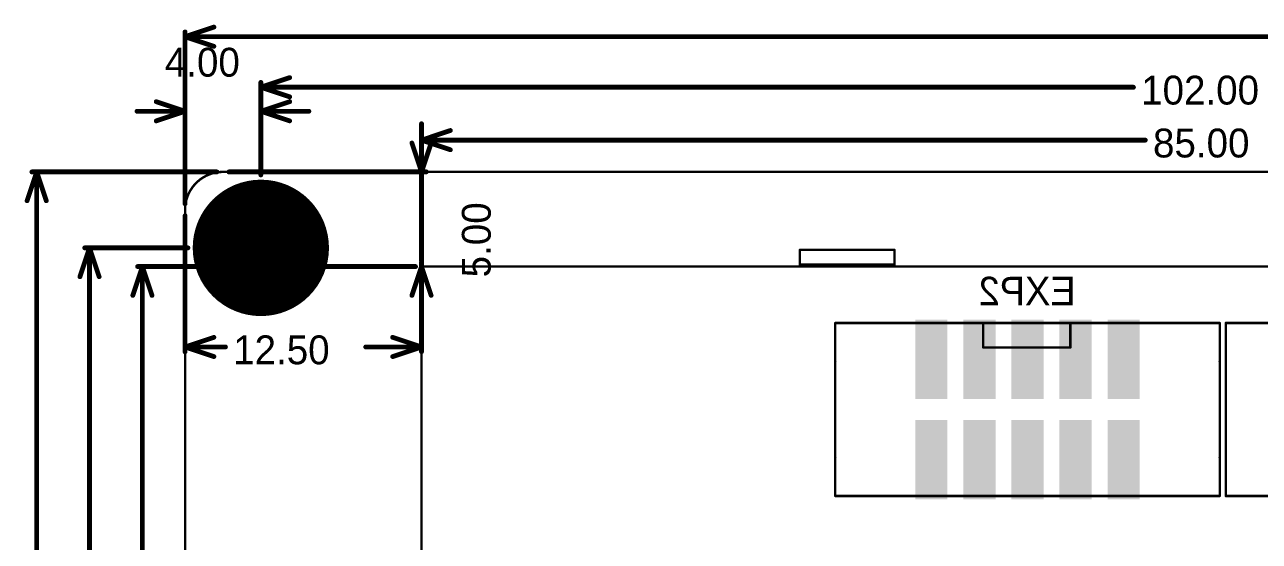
# Model space of a CAD drawing. Header units: millimetres. Extents: x 3.36 to 9.53, y 8.95 to 11.93.
# Drawn here: x 3.362 to 5.931, y 10.852 to 11.926 of the extents above; entities that cross this region are included whole.
import ezdxf

# ---------------------------------------------------------------- set-up
doc = ezdxf.new("R2010")
doc.units = ezdxf.units.MM
doc.header["$MEASUREMENT"] = 0
doc.layers.get('0').update_dxf_attribs({"linetype": 'CONTINUOUS'})
for name, color, linetype in [('BOTTOMOVERLAY', 54, 'CONTINUOUS'), ('BOTTOMPASTE', 16, 'CONTINUOUS'), ('BOTTOMSOLDER', 6, 'CONTINUOUS'), ('KEEPOUTLAYER', 6, 'CONTINUOUS'), ('MECHANICAL1', 6, 'CONTINUOUS'), ('MECHANICAL13', 56, 'CONTINUOUS'), ('MULTILAYER', 9, 'CONTINUOUS'), ('TOPOVERLAY', 2, 'CONTINUOUS'), ('TOPSOLDER', 216, 'CONTINUOUS')]:
    doc.layers.add(name, color=color, linetype=linetype)

# ---------------------------------------------------------------- blocks, each defined once
blk = doc.blocks.new('DC10PM_B_10')
at = {"layer": 'BOTTOMOVERLAY', "const_width": 0.005}
for points in [[(-0.25, 0.1799), (-0.4, 0.1799)], [(-0.4, 0.1799), (-0.4, 0.1)], [(0.15, 0.1799), (-0.25, 0.1799)], [(0.4, 0.1799), (0.15, 0.1799)], [(0.4, 0.1799), (0.4, 0.1)], [(-0.4, 0.1), (-0.4, -0.1)], [(0.4, 0.1), (0.4, -0.1)], [(-0.4, -0.1), (-0.4, -0.1799)], [(0.4, -0.1), (0.4, -0.1799)], [(0.092, -0.1287), (-0.0891, -0.1287)], [(-0.0891, -0.1287), (-0.0891, -0.1799)], [(0.092, -0.1287), (0.092, -0.1799)], [(-0.25, -0.1799), (-0.4, -0.1799)], [(0.25, -0.1799), (-0.25, -0.1799)], [(0.4, -0.1799), (0.25, -0.1799)]]:
    blk.add_lwpolyline(points, dxfattribs=at)
at = {"layer": 'BOTTOMOVERLAY', "const_width": 0.0025}
for points in [[(-0.4012, 0.1799, 1), (-0.3987, 0.1799, 1)], [(-0.4012, 0.1799, 1), (-0.3987, 0.1799, 1)], [(-0.2512, 0.1799, 1), (-0.2487, 0.1799, 1)], [(-0.2512, 0.1799, 1), (-0.2487, 0.1799, 1)], [(0.1487, 0.1799, 1), (0.1512, 0.1799, 1)], [(0.1487, 0.1799, 1), (0.1512, 0.1799, 1)], [(0.3987, 0.1799, 1), (0.4012, 0.1799, 1)], [(0.3987, 0.1799, 1), (0.4012, 0.1799, 1)], [(-0.4012, 0.1, 1), (-0.3987, 0.1, 1)], [(-0.4012, 0.1, 1), (-0.3987, 0.1, 1)], [(0.3987, 0.1, 1), (0.4012, 0.1, 1)], [(0.3987, 0.1, 1), (0.4012, 0.1, 1)], [(-0.4012, -0.1, 1), (-0.3987, -0.1, 1)], [(-0.4012, -0.1, 1), (-0.3987, -0.1, 1)], [(0.3987, -0.1, 1), (0.4012, -0.1, 1)], [(0.3987, -0.1, 1), (0.4012, -0.1, 1)], [(-0.0904, -0.1287, 1), (-0.0879, -0.1287, 1)], [(-0.0904, -0.1287, 1), (-0.0879, -0.1287, 1)], [(0.0907, -0.1287, 1), (0.0932, -0.1287, 1)], [(0.0907, -0.1287, 1), (0.0932, -0.1287, 1)], [(-0.4012, -0.1799, 1), (-0.3987, -0.1799, 1)], [(-0.4012, -0.1799, 1), (-0.3987, -0.1799, 1)], [(-0.2512, -0.1799, 1), (-0.2487, -0.1799, 1)], [(-0.2512, -0.1799, 1), (-0.2487, -0.1799, 1)], [(-0.0904, -0.1799, 1), (-0.0879, -0.1799, 1)], [(0.0907, -0.1799, 1), (0.0932, -0.1799, 1)], [(0.2487, -0.1799, 1), (0.2512, -0.1799, 1)], [(0.2487, -0.1799, 1), (0.2512, -0.1799, 1)], [(0.3987, -0.1799, 1), (0.4012, -0.1799, 1)], [(0.3987, -0.1799, 1), (0.4012, -0.1799, 1)]]:
    blk.add_lwpolyline(points, format="xyb", close=True, dxfattribs=at)
at = {"layer": 'BOTTOMPASTE'}
for points in [[(-0.2295, 0.0256), (-0.1705, 0.0256), (-0.2295, 0.1831), (-0.1705, 0.1831)], [(-0.1295, 0.0256), (-0.0705, 0.0256), (-0.1295, 0.1831), (-0.0705, 0.1831)], [(-0.0295, 0.0256), (0.0295, 0.0256), (-0.0295, 0.1831), (0.0295, 0.1831)], [(0.0705, 0.0256), (0.1295, 0.0256), (0.0705, 0.1831), (0.1295, 0.1831)], [(0.1705, 0.0256), (0.2295, 0.0256), (0.1705, 0.1831), (0.2295, 0.1831)], [(-0.2295, -0.1831), (-0.1705, -0.1831), (-0.2295, -0.0256), (-0.1705, -0.0256)], [(-0.1295, -0.1831), (-0.0705, -0.1831), (-0.1295, -0.0256), (-0.0705, -0.0256)], [(-0.0295, -0.1831), (0.0295, -0.1831), (-0.0295, -0.0256), (0.0295, -0.0256)], [(0.0705, -0.1831), (0.1295, -0.1831), (0.0705, -0.0256), (0.1295, -0.0256)], [(0.1705, -0.1831), (0.2295, -0.1831), (0.1705, -0.0256), (0.2295, -0.0256)]]:
    blk.add_solid(points, dxfattribs=at)
at = {"layer": 'BOTTOMSOLDER'}
for points in [[(-0.2335, 0.0216), (-0.1665, 0.0216), (-0.2335, 0.1871), (-0.1665, 0.1871)], [(-0.1335, 0.0216), (-0.0665, 0.0216), (-0.1335, 0.1871), (-0.0665, 0.1871)], [(-0.0335, 0.0216), (0.0335, 0.0216), (-0.0335, 0.1871), (0.0335, 0.1871)], [(0.0665, 0.0216), (0.1335, 0.0216), (0.0665, 0.1871), (0.1335, 0.1871)], [(0.1665, 0.0216), (0.2335, 0.0216), (0.1665, 0.1871), (0.2335, 0.1871)], [(-0.2335, -0.1871), (-0.1665, -0.1871), (-0.2335, -0.0216), (-0.1665, -0.0216)], [(-0.1335, -0.1871), (-0.0665, -0.1871), (-0.1335, -0.0216), (-0.0665, -0.0216)], [(-0.0335, -0.1871), (0.0335, -0.1871), (-0.0335, -0.0216), (0.0335, -0.0216)], [(0.0665, -0.1871), (0.1335, -0.1871), (0.0665, -0.0216), (0.1335, -0.0216)], [(0.1665, -0.1871), (0.2335, -0.1871), (0.1665, -0.0216), (0.2335, -0.0216)]]:
    blk.add_solid(points, dxfattribs=at)
blk = doc.blocks.new('DC10PM_B_11')
at = {"layer": 'BOTTOMOVERLAY', "const_width": 0.005}
for points in [[(-0.25, 0.1799), (-0.4, 0.1799)], [(-0.4, 0.1799), (-0.4, 0.1)], [(0.15, 0.1799), (-0.25, 0.1799)], [(0.4, 0.1799), (0.15, 0.1799)], [(0.4, 0.1799), (0.4, 0.1)], [(-0.4, 0.1), (-0.4, -0.1)], [(0.4, 0.1), (0.4, -0.1)], [(-0.4, -0.1), (-0.4, -0.1799)], [(0.4, -0.1), (0.4, -0.1799)], [(0.092, -0.1287), (-0.0891, -0.1287)], [(-0.0891, -0.1287), (-0.0891, -0.1799)], [(0.092, -0.1287), (0.092, -0.1799)], [(-0.25, -0.1799), (-0.4, -0.1799)], [(0.25, -0.1799), (-0.25, -0.1799)], [(0.4, -0.1799), (0.25, -0.1799)]]:
    blk.add_lwpolyline(points, dxfattribs=at)
at = {"layer": 'BOTTOMOVERLAY', "const_width": 0.0025}
for points in [[(-0.4012, 0.1799, 1), (-0.3987, 0.1799, 1)], [(-0.4012, 0.1799, 1), (-0.3987, 0.1799, 1)], [(-0.2512, 0.1799, 1), (-0.2487, 0.1799, 1)], [(-0.2512, 0.1799, 1), (-0.2487, 0.1799, 1)], [(0.1487, 0.1799, 1), (0.1512, 0.1799, 1)], [(0.1487, 0.1799, 1), (0.1512, 0.1799, 1)], [(0.3987, 0.1799, 1), (0.4012, 0.1799, 1)], [(0.3987, 0.1799, 1), (0.4012, 0.1799, 1)], [(-0.4012, 0.1, 1), (-0.3987, 0.1, 1)], [(-0.4012, 0.1, 1), (-0.3987, 0.1, 1)], [(0.3987, 0.1, 1), (0.4012, 0.1, 1)], [(0.3987, 0.1, 1), (0.4012, 0.1, 1)], [(-0.4012, -0.1, 1), (-0.3987, -0.1, 1)], [(-0.4012, -0.1, 1), (-0.3987, -0.1, 1)], [(0.3987, -0.1, 1), (0.4012, -0.1, 1)], [(0.3987, -0.1, 1), (0.4012, -0.1, 1)], [(-0.0904, -0.1287, 1), (-0.0879, -0.1287, 1)], [(-0.0904, -0.1287, 1), (-0.0879, -0.1287, 1)], [(0.0907, -0.1287, 1), (0.0932, -0.1287, 1)], [(0.0907, -0.1287, 1), (0.0932, -0.1287, 1)], [(-0.4012, -0.1799, 1), (-0.3987, -0.1799, 1)], [(-0.4012, -0.1799, 1), (-0.3987, -0.1799, 1)], [(-0.2512, -0.1799, 1), (-0.2487, -0.1799, 1)], [(-0.2512, -0.1799, 1), (-0.2487, -0.1799, 1)], [(-0.0904, -0.1799, 1), (-0.0879, -0.1799, 1)], [(0.0907, -0.1799, 1), (0.0932, -0.1799, 1)], [(0.2487, -0.1799, 1), (0.2512, -0.1799, 1)], [(0.2487, -0.1799, 1), (0.2512, -0.1799, 1)], [(0.3987, -0.1799, 1), (0.4012, -0.1799, 1)], [(0.3987, -0.1799, 1), (0.4012, -0.1799, 1)]]:
    blk.add_lwpolyline(points, format="xyb", close=True, dxfattribs=at)
at = {"layer": 'BOTTOMPASTE'}
for points in [[(-0.2295, 0.0256), (-0.1705, 0.0256), (-0.2295, 0.1831), (-0.1705, 0.1831)], [(-0.1295, 0.0256), (-0.0705, 0.0256), (-0.1295, 0.1831), (-0.0705, 0.1831)], [(-0.0295, 0.0256), (0.0295, 0.0256), (-0.0295, 0.1831), (0.0295, 0.1831)], [(0.0705, 0.0256), (0.1295, 0.0256), (0.0705, 0.1831), (0.1295, 0.1831)], [(0.1705, 0.0256), (0.2295, 0.0256), (0.1705, 0.1831), (0.2295, 0.1831)], [(-0.2295, -0.1831), (-0.1705, -0.1831), (-0.2295, -0.0256), (-0.1705, -0.0256)], [(-0.1295, -0.1831), (-0.0705, -0.1831), (-0.1295, -0.0256), (-0.0705, -0.0256)], [(-0.0295, -0.1831), (0.0295, -0.1831), (-0.0295, -0.0256), (0.0295, -0.0256)], [(0.0705, -0.1831), (0.1295, -0.1831), (0.0705, -0.0256), (0.1295, -0.0256)], [(0.1705, -0.1831), (0.2295, -0.1831), (0.1705, -0.0256), (0.2295, -0.0256)]]:
    blk.add_solid(points, dxfattribs=at)
at = {"layer": 'BOTTOMSOLDER'}
for points in [[(-0.2335, 0.0216), (-0.1665, 0.0216), (-0.2335, 0.1871), (-0.1665, 0.1871)], [(-0.1335, 0.0216), (-0.0665, 0.0216), (-0.1335, 0.1871), (-0.0665, 0.1871)], [(-0.0335, 0.0216), (0.0335, 0.0216), (-0.0335, 0.1871), (0.0335, 0.1871)], [(0.0665, 0.0216), (0.1335, 0.0216), (0.0665, 0.1871), (0.1335, 0.1871)], [(0.1665, 0.0216), (0.2335, 0.0216), (0.1665, 0.1871), (0.2335, 0.1871)], [(-0.2335, -0.1871), (-0.1665, -0.1871), (-0.2335, -0.0216), (-0.1665, -0.0216)], [(-0.1335, -0.1871), (-0.0665, -0.1871), (-0.1335, -0.0216), (-0.0665, -0.0216)], [(-0.0335, -0.1871), (0.0335, -0.1871), (-0.0335, -0.0216), (0.0335, -0.0216)], [(0.0665, -0.1871), (0.1335, -0.1871), (0.0665, -0.0216), (0.1335, -0.0216)], [(0.1665, -0.1871), (0.2335, -0.1871), (0.1665, -0.0216), (0.2335, -0.0216)]]:
    blk.add_solid(points, dxfattribs=at)
blk = doc.blocks.new('TFT35_B_33')
at = {"layer": 'KEEPOUTLAYER', "const_width": 0.005}
for points in [[(-0.8858, 1.1016), (-0.8858, 1.1174)], [(-0.8858, 1.1174), (-0.689, 1.1174)], [(-0.8858, 1.0866), (-0.8858, 1.1024)], [(-0.689, 1.1016), (-0.689, 1.1174)], [(-0.689, 1.0866), (-0.689, 1.1024)], [(-0.8858, 1.0866), (-0.689, 1.0866)]]:
    blk.add_lwpolyline(points, dxfattribs=at)
at = {"layer": 'KEEPOUTLAYER', "const_width": 0.0025}
for points in [[(-0.8871, 1.1174, 1), (-0.8846, 1.1174, 1)], [(-0.8871, 1.1174, 1), (-0.8846, 1.1174, 1)], [(-0.8871, 1.1024, 1), (-0.8846, 1.1024, 1)], [(-0.6902, 1.1174, 1), (-0.6877, 1.1174, 1)], [(-0.6902, 1.1174, 1), (-0.6877, 1.1174, 1)], [(-0.6902, 1.1024, 1), (-0.6877, 1.1024, 1)], [(-0.8871, 1.1016, 1), (-0.8846, 1.1016, 1)], [(-0.8871, 1.0866, 1), (-0.8846, 1.0866, 1)], [(-0.8871, 1.0866, 1), (-0.8846, 1.0866, 1)], [(-0.6902, 1.1016, 1), (-0.6877, 1.1016, 1)], [(-0.6902, 1.0866, 1), (-0.6877, 1.0866, 1)], [(-0.6902, 1.0866, 1), (-0.6877, 1.0866, 1)]]:
    blk.add_lwpolyline(points, format="xyb", close=True, dxfattribs=at)
at = {"layer": 'MECHANICAL1', "const_width": 0.005}
for points in [[(-0.8858, 1.1174), (-0.689, 1.1174)], [(-0.8858, 1.1016), (-0.8858, 1.1174)], [(-0.8858, 1.0866), (-0.8858, 1.1024)], [(-0.689, 1.1016), (-0.689, 1.1174)], [(-0.689, 1.0866), (-0.689, 1.1024)], [(-0.8858, 1.0866), (-0.689, 1.0866)]]:
    blk.add_lwpolyline(points, dxfattribs=at)
at = {"layer": 'MECHANICAL1', "const_width": 0.0025}
for points in [[(-0.8871, 1.1174, 1), (-0.8846, 1.1174, 1)], [(-0.8871, 1.1174, 1), (-0.8846, 1.1174, 1)], [(-0.8871, 1.1024, 1), (-0.8846, 1.1024, 1)], [(-0.6902, 1.1174, 1), (-0.6877, 1.1174, 1)], [(-0.6902, 1.1174, 1), (-0.6877, 1.1174, 1)], [(-0.6902, 1.1024, 1), (-0.6877, 1.1024, 1)], [(-0.8871, 1.1016, 1), (-0.8846, 1.1016, 1)], [(-0.8871, 1.0866, 1), (-0.8846, 1.0866, 1)], [(-0.8871, 1.0866, 1), (-0.8846, 1.0866, 1)], [(-0.6902, 1.1016, 1), (-0.6877, 1.1016, 1)], [(-0.6902, 1.0866, 1), (-0.6877, 1.0866, 1)], [(-0.6902, 1.0866, 1), (-0.6877, 1.0866, 1)]]:
    blk.add_lwpolyline(points, format="xyb", close=True, dxfattribs=at)
at = {"layer": 'TOPOVERLAY', "const_width": 0.005}
for points in [[(-1.6732, 1.0827), (1.6732, 1.0827)], [(-1.6732, -1.0827), (-1.6732, 1.0827)]]:
    blk.add_lwpolyline(points, dxfattribs=at)
at = {"layer": 'TOPOVERLAY', "const_width": 0.0025}
blk.add_lwpolyline([(-1.6745, 1.0827, 1), (-1.672, 1.0827, 1)], format="xyb", close=True, dxfattribs=at)
blk.add_lwpolyline([(-1.6745, 1.0827, 1), (-1.672, 1.0827, 1)], format="xyb", close=True, dxfattribs=at)

msp = doc.modelspace()

# ---------------------------------------------------------------- linework, layer by layer
at = {"layer": 'BOTTOMSOLDER', "const_width": 0.1418}
msp.add_lwpolyline([(3.7821, 11.4618, 1), (3.9239, 11.4618, 1)], format="xyb", close=True, dxfattribs=at)
at = {"layer": 'KEEPOUTLAYER', "const_width": 0.005}
msp.add_lwpolyline([(3.6953, 11.5411, -0.414214), (3.774, 11.6198)], format="xyb", dxfattribs=at)
msp.add_lwpolyline([(3.6953, 11.5411, -0.414214), (3.774, 11.6198)], format="xyb", dxfattribs=at)
for points in [[(3.774, 11.6198), (8.5378, 11.6198)], [(3.6953, 9.1358), (3.6953, 11.5411)]]:
    msp.add_lwpolyline(points, dxfattribs=at)
at = {"layer": 'KEEPOUTLAYER', "const_width": 0.0025}
for points in [[(3.7728, 11.6198, 1), (3.7753, 11.6198, 1)], [(3.7728, 11.6198, 1), (3.7753, 11.6198, 1)], [(3.7728, 11.6198, 1), (3.7753, 11.6198, 1)], [(3.694, 11.5411, 1), (3.6965, 11.5411, 1)], [(3.694, 11.5411, 1), (3.6965, 11.5411, 1)], [(3.694, 11.5411, 1), (3.6965, 11.5411, 1)]]:
    msp.add_lwpolyline(points, format="xyb", close=True, dxfattribs=at)
at = {"layer": 'MECHANICAL1', "const_width": 0.005}
msp.add_lwpolyline([(3.6953, 11.5411, -0.414214), (3.774, 11.6198)], format="xyb", dxfattribs=at)
for points in [[(3.774, 11.6198), (8.5378, 11.6198)], [(3.6953, 9.1358), (3.6953, 11.5411)]]:
    msp.add_lwpolyline(points, dxfattribs=at)
at = {"layer": 'MECHANICAL1', "const_width": 0.0025}
for points in [[(3.7728, 11.6198, 1), (3.7753, 11.6198, 1)], [(3.7728, 11.6198, 1), (3.7753, 11.6198, 1)], [(3.694, 11.5411, 1), (3.6965, 11.5411, 1)], [(3.694, 11.5411, 1), (3.6965, 11.5411, 1)]]:
    msp.add_lwpolyline(points, format="xyb", close=True, dxfattribs=at)
at = {"layer": 'MECHANICAL13', "const_width": 0.01}
for points in [[(3.6953, 11.9008), (3.7553, 11.9208)], [(3.6953, 11.5536), (3.6953, 11.9108)], [(3.6953, 11.9008), (5.964, 11.9008)], [(3.6953, 11.9008), (3.7553, 11.8808)], [(3.853, 11.7958), (3.913, 11.8158)], [(3.853, 11.6136), (3.853, 11.8058)], [(3.853, 11.7958), (5.669, 11.7958)], [(3.853, 11.7958), (3.913, 11.7758)], [(3.6353, 11.7658), (3.6953, 11.7458)], [(3.853, 11.7458), (3.913, 11.7658)], [(3.5953, 11.7458), (3.6953, 11.7458)], [(3.6353, 11.7258), (3.6953, 11.7458)], [(3.6953, 11.5536), (3.6953, 11.7558)], [(3.853, 11.6136), (3.853, 11.7558)], [(3.853, 11.7458), (3.953, 11.7458)], [(3.853, 11.7458), (3.913, 11.7258)], [(4.1874, 11.6198), (4.1874, 11.7198)], [(4.1874, 11.6858), (4.2474, 11.7058)], [(4.1874, 11.4355), (4.1874, 11.6958)], [(4.1874, 11.6858), (5.6937, 11.6858)], [(4.1874, 11.6858), (4.2474, 11.6658)], [(4.1674, 11.6798), (4.1874, 11.6198)], [(4.1874, 11.6198), (4.2074, 11.6798)], [(3.3665, 11.5598), (3.3865, 11.6198)], [(3.3765, 11.6198), (3.7615, 11.6198)], [(3.3865, 10.4753), (3.3865, 11.6198)], [(3.3865, 11.6198), (3.4065, 11.5598)], [(3.7865, 11.6198), (4.1974, 11.6198)], [(3.6953, 11.2458), (3.6953, 11.5286)], [(3.4765, 11.4018), (3.4965, 11.4618)], [(3.4865, 11.4618), (3.7012, 11.4618)], [(3.4965, 10.4747), (3.4965, 11.4618)], [(3.4965, 11.4618), (3.5165, 11.4018)], [(4.1874, 11.413), (4.1874, 11.433)], [(3.5865, 11.363), (3.6065, 11.423)], [(3.5965, 11.423), (4.1749, 11.423)], [(3.6065, 10.4753), (3.6065, 11.423)], [(3.6065, 11.423), (3.6265, 11.363)], [(4.1674, 11.363), (4.1874, 11.423)], [(4.1874, 11.323), (4.1874, 11.423)], [(4.1874, 11.423), (4.2074, 11.363)], [(4.1874, 11.2458), (4.1874, 11.4105)], [(3.6953, 11.2558), (3.7553, 11.2758)], [(4.1274, 11.2758), (4.1874, 11.2558)], [(3.6953, 11.2558), (3.7794, 11.2558)], [(3.6953, 11.2558), (3.7553, 11.2358)], [(4.0713, 11.2558), (4.1874, 11.2558)], [(4.1274, 11.2358), (4.1874, 11.2558)]]:
    msp.add_lwpolyline(points, dxfattribs=at)
at = {"layer": 'MECHANICAL13', "const_width": 0.005}
for points in [[(3.7528, 11.9208, 1), (3.7578, 11.9208, 1)], [(3.6928, 11.9108, 1), (3.6978, 11.9108, 1)], [(3.6928, 11.9008, 1), (3.6978, 11.9008, 1)], [(3.6928, 11.9008, 1), (3.6978, 11.9008, 1)], [(3.6928, 11.9008, 1), (3.6978, 11.9008, 1)], [(3.7528, 11.8808, 1), (3.7578, 11.8808, 1)], [(3.9105, 11.8158, 1), (3.9155, 11.8158, 1)], [(3.8505, 11.8058, 1), (3.8555, 11.8058, 1)], [(3.8505, 11.7958, 1), (3.8555, 11.7958, 1)], [(3.8505, 11.7958, 1), (3.8555, 11.7958, 1)], [(3.8505, 11.7958, 1), (3.8555, 11.7958, 1)], [(5.6665, 11.7958, 1), (5.6715, 11.7958, 1)], [(3.6328, 11.7658, 1), (3.6378, 11.7658, 1)], [(3.9105, 11.7758, 1), (3.9155, 11.7758, 1)], [(3.9105, 11.7658, 1), (3.9155, 11.7658, 1)], [(3.5928, 11.7458, 1), (3.5978, 11.7458, 1)], [(3.6928, 11.7558, 1), (3.6978, 11.7558, 1)], [(3.6928, 11.7458, 1), (3.6978, 11.7458, 1)], [(3.6928, 11.7458, 1), (3.6978, 11.7458, 1)], [(3.6928, 11.7458, 1), (3.6978, 11.7458, 1)], [(3.8505, 11.7558, 1), (3.8555, 11.7558, 1)], [(3.8505, 11.7458, 1), (3.8555, 11.7458, 1)], [(3.8505, 11.7458, 1), (3.8555, 11.7458, 1)], [(3.8505, 11.7458, 1), (3.8555, 11.7458, 1)], [(3.9505, 11.7458, 1), (3.9555, 11.7458, 1)], [(3.6328, 11.7258, 1), (3.6378, 11.7258, 1)], [(3.9105, 11.7258, 1), (3.9155, 11.7258, 1)], [(4.1849, 11.7198, 1), (4.1899, 11.7198, 1)], [(4.1849, 11.6958, 1), (4.1899, 11.6958, 1)], [(4.1849, 11.6858, 1), (4.1899, 11.6858, 1)], [(4.1849, 11.6858, 1), (4.1899, 11.6858, 1)], [(4.1849, 11.6858, 1), (4.1899, 11.6858, 1)], [(4.2449, 11.7058, 1), (4.2499, 11.7058, 1)], [(5.6912, 11.6858, 1), (5.6962, 11.6858, 1)], [(4.1649, 11.6798, 1), (4.1699, 11.6798, 1)], [(4.2049, 11.6798, 1), (4.2099, 11.6798, 1)], [(4.2449, 11.6658, 1), (4.2499, 11.6658, 1)], [(3.374, 11.6198, 1), (3.379, 11.6198, 1)], [(3.384, 11.6198, 1), (3.389, 11.6198, 1)], [(3.384, 11.6198, 1), (3.389, 11.6198, 1)], [(3.384, 11.6198, 1), (3.389, 11.6198, 1)], [(3.759, 11.6198, 1), (3.764, 11.6198, 1)], [(3.784, 11.6198, 1), (3.789, 11.6198, 1)], [(3.8505, 11.6136, 1), (3.8555, 11.6136, 1)], [(3.8505, 11.6136, 1), (3.8555, 11.6136, 1)], [(4.1849, 11.6198, 1), (4.1899, 11.6198, 1)], [(4.1849, 11.6198, 1), (4.1899, 11.6198, 1)], [(4.1849, 11.6198, 1), (4.1899, 11.6198, 1)], [(4.1949, 11.6198, 1), (4.1999, 11.6198, 1)], [(3.364, 11.5598, 1), (3.369, 11.5598, 1)], [(3.404, 11.5598, 1), (3.409, 11.5598, 1)], [(3.6928, 11.5536, 1), (3.6978, 11.5536, 1)], [(3.6928, 11.5536, 1), (3.6978, 11.5536, 1)], [(3.6928, 11.5286, 1), (3.6978, 11.5286, 1)], [(3.484, 11.4618, 1), (3.489, 11.4618, 1)], [(3.494, 11.4618, 1), (3.499, 11.4618, 1)], [(3.494, 11.4618, 1), (3.499, 11.4618, 1)], [(3.494, 11.4618, 1), (3.499, 11.4618, 1)], [(3.6987, 11.4618, 1), (3.7037, 11.4618, 1)], [(4.1849, 11.4355, 1), (4.1899, 11.4355, 1)], [(4.1849, 11.433, 1), (4.1899, 11.433, 1)], [(3.594, 11.423, 1), (3.599, 11.423, 1)], [(3.604, 11.423, 1), (3.609, 11.423, 1)], [(3.604, 11.423, 1), (3.609, 11.423, 1)], [(3.604, 11.423, 1), (3.609, 11.423, 1)], [(4.1724, 11.423, 1), (4.1774, 11.423, 1)], [(4.1849, 11.423, 1), (4.1899, 11.423, 1)], [(4.1849, 11.423, 1), (4.1899, 11.423, 1)], [(4.1849, 11.423, 1), (4.1899, 11.423, 1)], [(4.1849, 11.413, 1), (4.1899, 11.413, 1)], [(4.1849, 11.4105, 1), (4.1899, 11.4105, 1)], [(3.474, 11.4018, 1), (3.479, 11.4018, 1)], [(3.514, 11.4018, 1), (3.519, 11.4018, 1)], [(3.584, 11.363, 1), (3.589, 11.363, 1)], [(3.624, 11.363, 1), (3.629, 11.363, 1)], [(4.1649, 11.363, 1), (4.1699, 11.363, 1)], [(4.2049, 11.363, 1), (4.2099, 11.363, 1)], [(4.1849, 11.323, 1), (4.1899, 11.323, 1)], [(3.7528, 11.2758, 1), (3.7578, 11.2758, 1)], [(4.1249, 11.2758, 1), (4.1299, 11.2758, 1)], [(3.6928, 11.2558, 1), (3.6978, 11.2558, 1)], [(3.6928, 11.2558, 1), (3.6978, 11.2558, 1)], [(3.6928, 11.2558, 1), (3.6978, 11.2558, 1)], [(3.7769, 11.2558, 1), (3.7819, 11.2558, 1)], [(4.0688, 11.2558, 1), (4.0738, 11.2558, 1)], [(4.1849, 11.2558, 1), (4.1899, 11.2558, 1)], [(4.1849, 11.2558, 1), (4.1899, 11.2558, 1)], [(4.1849, 11.2558, 1), (4.1899, 11.2558, 1)], [(3.6928, 11.2458, 1), (3.6978, 11.2458, 1)], [(3.7528, 11.2358, 1), (3.7578, 11.2358, 1)], [(4.1249, 11.2358, 1), (4.1299, 11.2358, 1)], [(4.1849, 11.2458, 1), (4.1899, 11.2458, 1)]]:
    msp.add_lwpolyline(points, format="xyb", close=True, dxfattribs=at)
at = {"layer": 'MULTILAYER', "const_width": 0.1378}
msp.add_lwpolyline([(3.7841, 11.4618, 1), (3.9219, 11.4618, 1)], format="xyb", close=True, dxfattribs=at)
at = {"layer": 'TOPSOLDER', "const_width": 0.1418}
msp.add_lwpolyline([(3.7821, 11.4618, 1), (3.9239, 11.4618, 1)], format="xyb", close=True, dxfattribs=at)

# ---------------------------------------------------------------- block references
for name, p, rotation in [('TFT35_B_33', (5.8606, 10.3403), 360), ('DC10PM_B_11', (5.4485, 11.1258), 180), ('DC10PM_B_10', (6.261, 11.1258), 180)]:
    msp.add_blockref(name, p, dxfattribs=dict(rotation=rotation))

# ---------------------------------------------------------------- texts
at = {"layer": 'BOTTOMOVERLAY', "text_generation_flag": 2}
msp.add_text('EXP2', height=0.05904, rotation=360, dxfattribs=at).set_placement((5.5488, 11.3427))
at = {"layer": 'MECHANICAL13'}
for s, p in [('4.00', (3.6532, 11.8178)), ('102.00', (5.685, 11.7598)), ('85.00', (5.7097, 11.6498)), ('12.50', (3.7954, 11.2198))]:
    msp.add_text(s, height=0.06, dxfattribs=at).set_placement(p)
msp.add_text('5.00', height=0.06, rotation=90, dxfattribs=at).set_placement((4.3314, 11.4004))

doc.saveas('drawing.dxf')
